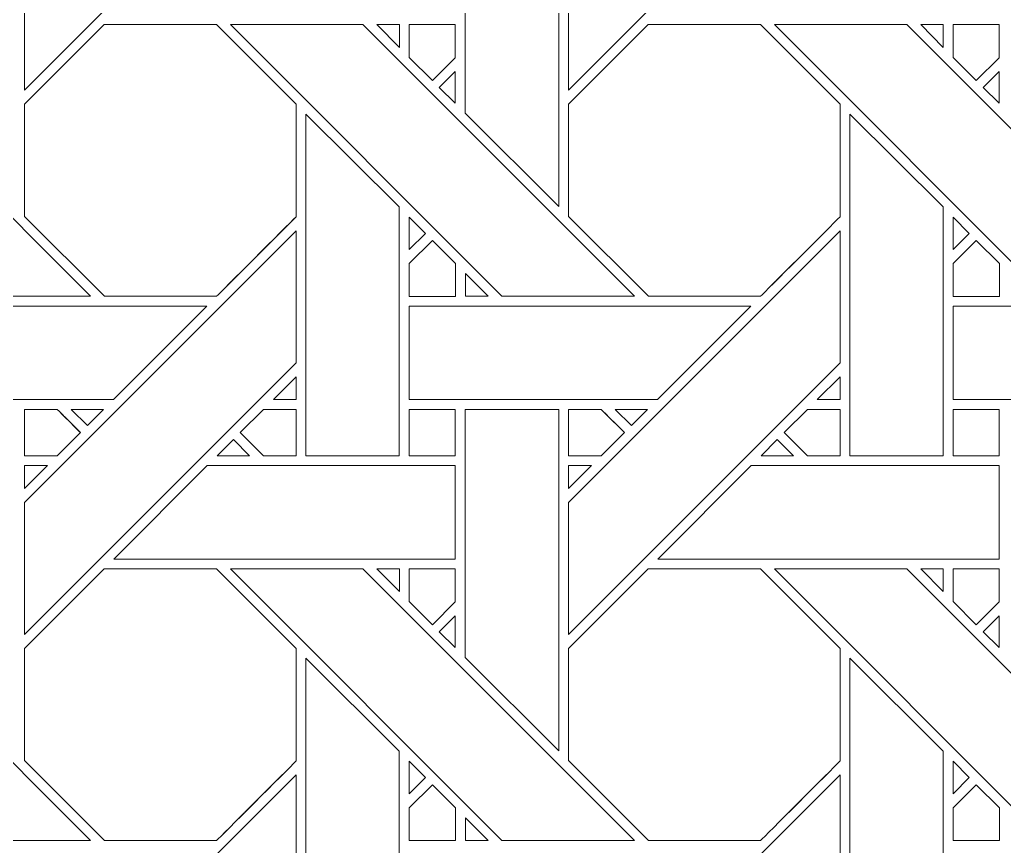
# Model space of a CAD drawing. Header units: inches. Extents: x 6.4 to 18.4, y 3.1 to 15.1.
# Drawn here: x 13.561 to 15.278, y 7.425 to 8.866 of the extents above; entities that cross this region are included whole.
import ezdxf

# ---------------------------------------------------------------- set-up
doc = ezdxf.new("R2010")
doc.units = ezdxf.units.IN
doc.header["$MEASUREMENT"] = 0
doc.layers.add('Design', color=7, linetype='Continuous', lineweight=0)

msp = doc.modelspace()

# ---------------------------------------------------------------- linework, layer by layer
at = {"layer": 'Design'}
for points, knots in [([(12.3829, 15.0948), (9.0691, 15.0948), (6.3829, 12.4085), (6.3829, 9.0948), (6.3829, 5.7811), (9.0691, 3.0948), (12.3829, 3.0948), (15.6966, 3.0948), (18.3829, 5.7811), (18.3829, 9.0948), (18.3829, 12.4085), (15.6966, 15.0948), (12.3829, 15.0948)], [0, 0, 0, 0, 1, 1, 1, 2, 2, 2, 3, 3, 3, 4, 4, 4, 4]), ([(12.3829, 14.3629), (9.4733, 14.3629), (7.1147, 12.0043), (7.1147, 9.0948), (7.1147, 6.1852), (9.4733, 3.8266), (12.3829, 3.8266), (15.2924, 3.8266), (17.651, 6.1852), (17.651, 9.0948), (17.651, 12.0043), (15.2924, 14.3629), (12.3829, 14.3629)], [0, 0, 0, 0, 1, 1, 1, 2, 2, 2, 3, 3, 3, 4, 4, 4, 4]), ([(14.0428, 9.2166), (14.0428, 9.2166), (13.5691, 8.743), (13.5691, 8.743), (13.5691, 8.743), (13.5691, 8.9731), (13.5691, 8.9731), (13.5691, 8.9731), (14.0428, 9.4467), (14.0428, 9.4467), (14.0428, 9.4467), (14.0428, 9.2166), (14.0428, 9.2166)], [0, 0, 0, 0, 1, 1, 1, 2, 2, 2, 3, 3, 3, 4, 4, 4, 4]), ([(14.9915, 9.2166), (14.9915, 9.2166), (14.5179, 8.743), (14.5179, 8.743), (14.5179, 8.743), (14.5179, 8.9731), (14.5179, 8.9731), (14.5179, 8.9731), (14.9915, 9.4467), (14.9915, 9.4467), (14.9915, 9.4467), (14.9915, 9.2166), (14.9915, 9.2166)], [0, 0, 0, 0, 1, 1, 1, 2, 2, 2, 3, 3, 3, 4, 4, 4, 4]), ([(14.5007, 8.5401), (14.5007, 8.5401), (14.3378, 8.703), (14.3378, 8.703), (14.3378, 8.703), (14.3378, 9.1352), (14.3378, 9.1352), (14.3378, 9.1352), (14.5007, 9.1352), (14.5007, 9.1352), (14.5007, 9.1352), (14.5007, 8.5401), (14.5007, 8.5401)], [0, 0, 0, 0, 1, 1, 1, 2, 2, 2, 3, 3, 3, 4, 4, 4, 4]), ([(13.4531, 8.3837), (13.4531, 8.3837), (12.9795, 8.8573), (12.9795, 8.8573), (12.9795, 8.8573), (13.2105, 8.8573), (13.2105, 8.8573), (13.2105, 8.8573), (13.6841, 8.3837), (13.6841, 8.3837), (13.6841, 8.3837), (13.4531, 8.3837), (13.4531, 8.3837)], [0, 0, 0, 0, 1, 1, 1, 2, 2, 2, 3, 3, 3, 4, 4, 4, 4]), ([(13.7078, 8.8573), (13.7078, 8.8573), (13.904, 8.8573), (13.904, 8.8573), (13.904, 8.8573), (14.0428, 8.7186), (14.0428, 8.7186), (14.0428, 8.7186), (14.0428, 8.5224), (14.0428, 8.5224), (14.025, 8.5045), (13.9131, 8.3927), (13.9041, 8.3837), (13.9041, 8.3837), (13.7084, 8.3837), (13.7084, 8.3837), (13.7084, 8.3837), (13.5691, 8.5229), (13.5691, 8.5229), (13.5691, 8.5229), (13.5691, 8.7186), (13.5691, 8.7186), (13.5691, 8.7186), (13.7078, 8.8573), (13.7078, 8.8573)], [0, 0, 0, 0, 1, 1, 1, 2, 2, 2, 3, 3, 3, 4, 4, 4, 5, 5, 5, 6, 6, 6, 7, 7, 7, 8, 8, 8, 8]), ([(14.0428, 8.5224), (14.0243, 8.5038), (13.9125, 8.3922), (13.9041, 8.3837), (13.9041, 8.3837), (13.7084, 8.3837), (13.7084, 8.3837), (13.7084, 8.3837), (13.5691, 8.5229), (13.5691, 8.5229), (13.5691, 8.5229), (13.5691, 8.7186), (13.5691, 8.7186), (13.5691, 8.7186), (13.7078, 8.8573), (13.7078, 8.8573), (13.7078, 8.8573), (13.904, 8.8573), (13.904, 8.8573), (13.904, 8.8573), (14.0428, 8.7186), (14.0428, 8.7186), (14.0428, 8.7186), (14.0428, 8.5224), (14.0428, 8.5224)], [0, 0, 0, 0, 1, 1, 1, 2, 2, 2, 3, 3, 3, 4, 4, 4, 5, 5, 5, 6, 6, 6, 7, 7, 7, 8, 8, 8, 8]), ([(14.4018, 8.3837), (14.4018, 8.3837), (13.9283, 8.8573), (13.9283, 8.8573), (13.9283, 8.8573), (14.1592, 8.8573), (14.1592, 8.8573), (14.1592, 8.8573), (14.6329, 8.3837), (14.6329, 8.3837), (14.6329, 8.3837), (14.4018, 8.3837), (14.4018, 8.3837)], [0, 0, 0, 0, 1, 1, 1, 2, 2, 2, 3, 3, 3, 4, 4, 4, 4]), ([(14.2228, 8.8573), (14.2228, 8.8573), (14.2228, 8.8175), (14.2228, 8.8175), (14.2228, 8.8175), (14.1833, 8.8573), (14.1833, 8.8573), (14.1833, 8.8573), (14.2228, 8.8573), (14.2228, 8.8573)], [0, 0, 0, 0, 1, 1, 1, 2, 2, 2, 3, 3, 3, 3]), ([(14.3203, 8.8573), (14.3203, 8.8573), (14.3203, 8.7997), (14.3203, 8.7997), (14.3203, 8.7997), (14.2803, 8.7598), (14.2803, 8.7598), (14.2803, 8.7598), (14.24, 8.8001), (14.24, 8.8001), (14.24, 8.8001), (14.24, 8.8573), (14.24, 8.8573), (14.24, 8.8573), (14.3203, 8.8573), (14.3203, 8.8573)], [0, 0, 0, 0, 1, 1, 1, 2, 2, 2, 3, 3, 3, 4, 4, 4, 5, 5, 5, 5]), ([(14.2803, 8.7598), (14.2803, 8.7598), (14.24, 8.8001), (14.24, 8.8001), (14.24, 8.8001), (14.24, 8.8573), (14.24, 8.8573), (14.24, 8.8573), (14.3203, 8.8573), (14.3203, 8.8573), (14.3203, 8.8573), (14.3203, 8.7997), (14.3203, 8.7997), (14.3203, 8.7997), (14.2803, 8.7598), (14.2803, 8.7598)], [0, 0, 0, 0, 1, 1, 1, 2, 2, 2, 3, 3, 3, 4, 4, 4, 5, 5, 5, 5]), ([(14.8528, 8.3837), (14.8528, 8.3837), (14.6571, 8.3837), (14.6571, 8.3837), (14.6571, 8.3837), (14.5179, 8.5229), (14.5179, 8.5229), (14.5179, 8.5229), (14.5179, 8.7186), (14.5179, 8.7186), (14.5179, 8.7186), (14.6566, 8.8573), (14.6566, 8.8573), (14.6566, 8.8573), (14.8528, 8.8573), (14.8528, 8.8573), (14.8528, 8.8573), (14.9915, 8.7186), (14.9915, 8.7186), (14.9915, 8.7186), (14.9915, 8.5224), (14.9915, 8.5224), (14.9737, 8.5045), (14.8618, 8.3927), (14.8528, 8.3837)], [0, 0, 0, 0, 1, 1, 1, 2, 2, 2, 3, 3, 3, 4, 4, 4, 5, 5, 5, 6, 6, 6, 7, 7, 7, 8, 8, 8, 8]), ([(14.9915, 8.5224), (14.9735, 8.5042), (14.8616, 8.3925), (14.8528, 8.3837), (14.8528, 8.3837), (14.6571, 8.3837), (14.6571, 8.3837), (14.6571, 8.3837), (14.5179, 8.5229), (14.5179, 8.5229), (14.5179, 8.5229), (14.5179, 8.7186), (14.5179, 8.7186), (14.5179, 8.7186), (14.6566, 8.8573), (14.6566, 8.8573), (14.6566, 8.8573), (14.8528, 8.8573), (14.8528, 8.8573), (14.8528, 8.8573), (14.9915, 8.7186), (14.9915, 8.7186), (14.9915, 8.7186), (14.9915, 8.5224), (14.9915, 8.5224)], [0, 0, 0, 0, 1, 1, 1, 2, 2, 2, 3, 3, 3, 4, 4, 4, 5, 5, 5, 6, 6, 6, 7, 7, 7, 8, 8, 8, 8]), ([(15.3505, 8.3837), (15.3505, 8.3837), (14.877, 8.8573), (14.877, 8.8573), (14.877, 8.8573), (15.1079, 8.8573), (15.1079, 8.8573), (15.1079, 8.8573), (15.5816, 8.3837), (15.5816, 8.3837), (15.5816, 8.3837), (15.3505, 8.3837), (15.3505, 8.3837)], [0, 0, 0, 0, 1, 1, 1, 2, 2, 2, 3, 3, 3, 4, 4, 4, 4]), ([(15.1715, 8.8573), (15.1715, 8.8573), (15.1715, 8.8175), (15.1715, 8.8175), (15.1715, 8.8175), (15.1321, 8.8573), (15.1321, 8.8573), (15.1321, 8.8573), (15.1715, 8.8573), (15.1715, 8.8573)], [0, 0, 0, 0, 1, 1, 1, 2, 2, 2, 3, 3, 3, 3]), ([(15.269, 8.8573), (15.269, 8.8573), (15.269, 8.7997), (15.269, 8.7997), (15.269, 8.7997), (15.2291, 8.7598), (15.2291, 8.7598), (15.2291, 8.7598), (15.1887, 8.8001), (15.1887, 8.8001), (15.1887, 8.8001), (15.1887, 8.8573), (15.1887, 8.8573), (15.1887, 8.8573), (15.269, 8.8573), (15.269, 8.8573)], [0, 0, 0, 0, 1, 1, 1, 2, 2, 2, 3, 3, 3, 4, 4, 4, 5, 5, 5, 5]), ([(15.2291, 8.7598), (15.2291, 8.7598), (15.1887, 8.8001), (15.1887, 8.8001), (15.1887, 8.8001), (15.1887, 8.8573), (15.1887, 8.8573), (15.1887, 8.8573), (15.269, 8.8573), (15.269, 8.8573), (15.269, 8.8573), (15.269, 8.7997), (15.269, 8.7997), (15.269, 8.7997), (15.2291, 8.7598), (15.2291, 8.7598)], [0, 0, 0, 0, 1, 1, 1, 2, 2, 2, 3, 3, 3, 4, 4, 4, 5, 5, 5, 5]), ([(14.3203, 8.7755), (14.3203, 8.7755), (14.3203, 8.7203), (14.3203, 8.7203), (14.3203, 8.7203), (14.2925, 8.7477), (14.2925, 8.7477), (14.2925, 8.7477), (14.3203, 8.7755), (14.3203, 8.7755)], [0, 0, 0, 0, 1, 1, 1, 2, 2, 2, 3, 3, 3, 3]), ([(15.269, 8.7755), (15.269, 8.7755), (15.269, 8.7203), (15.269, 8.7203), (15.269, 8.7203), (15.2412, 8.7477), (15.2412, 8.7477), (15.2412, 8.7477), (15.269, 8.7755), (15.269, 8.7755)], [0, 0, 0, 0, 1, 1, 1, 2, 2, 2, 3, 3, 3, 3]), ([(14.0599, 8.1057), (14.0599, 8.1057), (14.0599, 8.7015), (14.0599, 8.7015), (14.0599, 8.7015), (14.2227, 8.5394), (14.2227, 8.5394), (14.2227, 8.5394), (14.2227, 8.1057), (14.2227, 8.1057), (14.2227, 8.1057), (14.0599, 8.1057), (14.0599, 8.1057)], [0, 0, 0, 0, 1, 1, 1, 2, 2, 2, 3, 3, 3, 4, 4, 4, 4]), ([(15.0087, 8.1057), (15.0087, 8.1057), (15.0087, 8.7015), (15.0087, 8.7015), (15.0087, 8.7015), (15.1714, 8.5394), (15.1714, 8.5394), (15.1714, 8.5394), (15.1714, 8.1057), (15.1714, 8.1057), (15.1714, 8.1057), (15.0087, 8.1057), (15.0087, 8.1057)], [0, 0, 0, 0, 1, 1, 1, 2, 2, 2, 3, 3, 3, 4, 4, 4, 4]), ([(14.24, 8.4651), (14.24, 8.4651), (14.24, 8.5219), (14.24, 8.5219), (14.24, 8.5219), (14.2682, 8.4933), (14.2682, 8.4933), (14.2682, 8.4933), (14.24, 8.4651), (14.24, 8.4651)], [0, 0, 0, 0, 1, 1, 1, 2, 2, 2, 3, 3, 3, 3]), ([(15.1887, 8.4651), (15.1887, 8.4651), (15.1887, 8.5219), (15.1887, 8.5219), (15.1887, 8.5219), (15.2169, 8.4933), (15.2169, 8.4933), (15.2169, 8.4933), (15.1887, 8.4651), (15.1887, 8.4651)], [0, 0, 0, 0, 1, 1, 1, 2, 2, 2, 3, 3, 3, 3]), ([(14.0428, 8.2679), (14.0428, 8.2679), (13.5691, 7.7943), (13.5691, 7.7943), (13.5691, 7.7943), (13.5691, 8.0244), (13.5691, 8.0244), (13.5691, 8.0244), (14.0428, 8.498), (14.0428, 8.498), (14.0428, 8.498), (14.0428, 8.2679), (14.0428, 8.2679)], [0, 0, 0, 0, 1, 1, 1, 2, 2, 2, 3, 3, 3, 4, 4, 4, 4]), ([(14.9915, 8.2679), (14.9915, 8.2679), (14.5179, 7.7943), (14.5179, 7.7943), (14.5179, 7.7943), (14.5179, 8.0244), (14.5179, 8.0244), (14.5179, 8.0244), (14.9915, 8.498), (14.9915, 8.498), (14.9915, 8.498), (14.9915, 8.2679), (14.9915, 8.2679)], [0, 0, 0, 0, 1, 1, 1, 2, 2, 2, 3, 3, 3, 4, 4, 4, 4]), ([(14.24, 8.3834), (14.24, 8.3834), (14.24, 8.4407), (14.24, 8.4407), (14.24, 8.4407), (14.2803, 8.4811), (14.2803, 8.4811), (14.2803, 8.4811), (14.3207, 8.4407), (14.3207, 8.4407), (14.3207, 8.4407), (14.3207, 8.3834), (14.3207, 8.3834), (14.3207, 8.3834), (14.24, 8.3834), (14.24, 8.3834)], [0, 0, 0, 0, 1, 1, 1, 2, 2, 2, 3, 3, 3, 4, 4, 4, 5, 5, 5, 5]), ([(14.2803, 8.4811), (14.2803, 8.4811), (14.3207, 8.4407), (14.3207, 8.4407), (14.3207, 8.4407), (14.3207, 8.3834), (14.3207, 8.3834), (14.3207, 8.3834), (14.24, 8.3834), (14.24, 8.3834), (14.24, 8.3834), (14.24, 8.4407), (14.24, 8.4407), (14.24, 8.4407), (14.2803, 8.4811), (14.2803, 8.4811)], [0, 0, 0, 0, 1, 1, 1, 2, 2, 2, 3, 3, 3, 4, 4, 4, 5, 5, 5, 5]), ([(15.1887, 8.3834), (15.1887, 8.3834), (15.1887, 8.4407), (15.1887, 8.4407), (15.1887, 8.4407), (15.2291, 8.4811), (15.2291, 8.4811), (15.2291, 8.4811), (15.2694, 8.4407), (15.2694, 8.4407), (15.2694, 8.4407), (15.2694, 8.3834), (15.2694, 8.3834), (15.2694, 8.3834), (15.1887, 8.3834), (15.1887, 8.3834)], [0, 0, 0, 0, 1, 1, 1, 2, 2, 2, 3, 3, 3, 4, 4, 4, 5, 5, 5, 5]), ([(15.2291, 8.4811), (15.2291, 8.4811), (15.2694, 8.4407), (15.2694, 8.4407), (15.2694, 8.4407), (15.2694, 8.3834), (15.2694, 8.3834), (15.2694, 8.3834), (15.1887, 8.3834), (15.1887, 8.3834), (15.1887, 8.3834), (15.1887, 8.4407), (15.1887, 8.4407), (15.1887, 8.4407), (15.2291, 8.4811), (15.2291, 8.4811)], [0, 0, 0, 0, 1, 1, 1, 2, 2, 2, 3, 3, 3, 4, 4, 4, 5, 5, 5, 5]), ([(14.3379, 8.3837), (14.3379, 8.3837), (14.3379, 8.4235), (14.3379, 8.4235), (14.3379, 8.4235), (14.3776, 8.3837), (14.3776, 8.3837), (14.3776, 8.3837), (14.3379, 8.3837), (14.3379, 8.3837)], [0, 0, 0, 0, 1, 1, 1, 2, 2, 2, 3, 3, 3, 3]), ([(13.2913, 8.2037), (13.2913, 8.2037), (13.2913, 8.3664), (13.2913, 8.3664), (13.2913, 8.3664), (13.887, 8.3664), (13.887, 8.3664), (13.887, 8.3664), (13.7242, 8.2037), (13.7242, 8.2037), (13.7242, 8.2037), (13.2913, 8.2037), (13.2913, 8.2037)], [0, 0, 0, 0, 1, 1, 1, 2, 2, 2, 3, 3, 3, 4, 4, 4, 4]), ([(14.24, 8.2037), (14.24, 8.2037), (14.24, 8.3664), (14.24, 8.3664), (14.24, 8.3664), (14.8357, 8.3664), (14.8357, 8.3664), (14.8357, 8.3664), (14.673, 8.2037), (14.673, 8.2037), (14.673, 8.2037), (14.24, 8.2037), (14.24, 8.2037)], [0, 0, 0, 0, 1, 1, 1, 2, 2, 2, 3, 3, 3, 4, 4, 4, 4]), ([(15.6217, 8.2037), (15.6217, 8.2037), (15.1887, 8.2037), (15.1887, 8.2037), (15.1887, 8.2037), (15.1887, 8.3664), (15.1887, 8.3664), (15.1887, 8.3664), (15.7844, 8.3664), (15.7844, 8.3664), (15.7844, 8.3664), (15.6217, 8.2037), (15.6217, 8.2037)], [0, 0, 0, 0, 1, 1, 1, 2, 2, 2, 3, 3, 3, 4, 4, 4, 4]), ([(14.003, 8.2038), (14.003, 8.2038), (14.0428, 8.2435), (14.0428, 8.2435), (14.0428, 8.2435), (14.0428, 8.2038), (14.0428, 8.2038), (14.0428, 8.2038), (14.003, 8.2038), (14.003, 8.2038)], [0, 0, 0, 0, 1, 1, 1, 2, 2, 2, 3, 3, 3, 3]), ([(14.9517, 8.2038), (14.9517, 8.2038), (14.9915, 8.2435), (14.9915, 8.2435), (14.9915, 8.2435), (14.9915, 8.2038), (14.9915, 8.2038), (14.9915, 8.2038), (14.9517, 8.2038), (14.9517, 8.2038)], [0, 0, 0, 0, 1, 1, 1, 2, 2, 2, 3, 3, 3, 3]), ([(13.6262, 8.1865), (13.6313, 8.1813), (13.6621, 8.1505), (13.6665, 8.1461), (13.6665, 8.1461), (13.6261, 8.1057), (13.6261, 8.1057), (13.6261, 8.1057), (13.5691, 8.1057), (13.5691, 8.1057), (13.5691, 8.1057), (13.5691, 8.1865), (13.5691, 8.1865), (13.5691, 8.1865), (13.6262, 8.1865), (13.6262, 8.1865)], [0, 0, 0, 0, 1, 1, 1, 2, 2, 2, 3, 3, 3, 4, 4, 4, 5, 5, 5, 5]), ([(13.5691, 8.1057), (13.5691, 8.1057), (13.5691, 8.1865), (13.5691, 8.1865), (13.5691, 8.1865), (13.6262, 8.1865), (13.6262, 8.1865), (13.6316, 8.1811), (13.6665, 8.1461), (13.6665, 8.1461), (13.6665, 8.1461), (13.6261, 8.1057), (13.6261, 8.1057), (13.6261, 8.1057), (13.5691, 8.1057), (13.5691, 8.1057)], [0, 0, 0, 0, 1, 1, 1, 2, 2, 2, 3, 3, 3, 4, 4, 4, 5, 5, 5, 5]), ([(13.6505, 8.1865), (13.6505, 8.1865), (13.707, 8.1865), (13.707, 8.1865), (13.707, 8.1865), (13.6787, 8.1583), (13.6787, 8.1583), (13.6787, 8.1583), (13.6505, 8.1865), (13.6505, 8.1865)], [0, 0, 0, 0, 1, 1, 1, 2, 2, 2, 3, 3, 3, 3]), ([(13.9857, 8.1057), (13.9857, 8.1057), (13.9453, 8.1461), (13.9453, 8.1461), (13.9453, 8.1461), (13.9858, 8.1865), (13.9858, 8.1865), (13.9858, 8.1865), (14.0428, 8.1865), (14.0428, 8.1865), (14.0428, 8.1865), (14.0428, 8.1057), (14.0428, 8.1057), (14.0428, 8.1057), (13.9857, 8.1057), (13.9857, 8.1057)], [0, 0, 0, 0, 1, 1, 1, 2, 2, 2, 3, 3, 3, 4, 4, 4, 5, 5, 5, 5]), ([(14.0428, 8.1057), (14.0428, 8.1057), (13.9857, 8.1057), (13.9857, 8.1057), (13.9857, 8.1057), (13.9453, 8.1461), (13.9453, 8.1461), (13.9453, 8.1461), (13.9858, 8.1865), (13.9858, 8.1865), (13.9858, 8.1865), (14.0428, 8.1865), (14.0428, 8.1865), (14.0428, 8.1865), (14.0428, 8.1057), (14.0428, 8.1057)], [0, 0, 0, 0, 1, 1, 1, 2, 2, 2, 3, 3, 3, 4, 4, 4, 5, 5, 5, 5]), ([(14.3203, 8.1057), (14.3203, 8.1057), (14.24, 8.1057), (14.24, 8.1057), (14.24, 8.1057), (14.24, 8.1865), (14.24, 8.1865), (14.24, 8.1865), (14.3203, 8.1865), (14.3203, 8.1865), (14.3203, 8.1865), (14.3203, 8.1057), (14.3203, 8.1057)], [0, 0, 0, 0, 1, 1, 1, 2, 2, 2, 3, 3, 3, 4, 4, 4, 4]), ([(14.24, 8.1057), (14.24, 8.1057), (14.24, 8.1865), (14.24, 8.1865), (14.24, 8.1865), (14.3203, 8.1865), (14.3203, 8.1865), (14.3203, 8.1865), (14.3203, 8.1057), (14.3203, 8.1057), (14.3203, 8.1057), (14.24, 8.1057), (14.24, 8.1057)], [0, 0, 0, 0, 1, 1, 1, 2, 2, 2, 3, 3, 3, 4, 4, 4, 4]), ([(14.5007, 7.5914), (14.5007, 7.5914), (14.3378, 7.7543), (14.3378, 7.7543), (14.3378, 7.7543), (14.3378, 8.1865), (14.3378, 8.1865), (14.3378, 8.1865), (14.5007, 8.1865), (14.5007, 8.1865), (14.5007, 8.1865), (14.5007, 7.5914), (14.5007, 7.5914)], [0, 0, 0, 0, 1, 1, 1, 2, 2, 2, 3, 3, 3, 4, 4, 4, 4]), ([(14.5179, 8.1057), (14.5179, 8.1057), (14.5179, 8.1865), (14.5179, 8.1865), (14.5179, 8.1865), (14.5749, 8.1865), (14.5749, 8.1865), (14.5801, 8.1813), (14.6108, 8.1505), (14.6153, 8.1461), (14.6153, 8.1461), (14.5748, 8.1057), (14.5748, 8.1057), (14.5748, 8.1057), (14.5179, 8.1057), (14.5179, 8.1057)], [0, 0, 0, 0, 1, 1, 1, 2, 2, 2, 3, 3, 3, 4, 4, 4, 5, 5, 5, 5]), ([(14.5179, 8.1057), (14.5179, 8.1057), (14.5179, 8.1865), (14.5179, 8.1865), (14.5179, 8.1865), (14.5749, 8.1865), (14.5749, 8.1865), (14.5749, 8.1865), (14.6153, 8.1461), (14.6153, 8.1461), (14.6153, 8.1461), (14.5748, 8.1057), (14.5748, 8.1057), (14.5748, 8.1057), (14.5179, 8.1057), (14.5179, 8.1057)], [0, 0, 0, 0, 1, 1, 1, 2, 2, 2, 3, 3, 3, 4, 4, 4, 5, 5, 5, 5]), ([(14.5993, 8.1865), (14.5993, 8.1865), (14.6557, 8.1865), (14.6557, 8.1865), (14.6557, 8.1865), (14.6275, 8.1583), (14.6275, 8.1583), (14.6275, 8.1583), (14.5993, 8.1865), (14.5993, 8.1865)], [0, 0, 0, 0, 1, 1, 1, 2, 2, 2, 3, 3, 3, 3]), ([(14.9344, 8.1057), (14.9344, 8.1057), (14.8941, 8.1461), (14.8941, 8.1461), (14.8941, 8.1461), (14.9345, 8.1865), (14.9345, 8.1865), (14.9345, 8.1865), (14.9915, 8.1865), (14.9915, 8.1865), (14.9915, 8.1865), (14.9915, 8.1057), (14.9915, 8.1057), (14.9915, 8.1057), (14.9344, 8.1057), (14.9344, 8.1057)], [0, 0, 0, 0, 1, 1, 1, 2, 2, 2, 3, 3, 3, 4, 4, 4, 5, 5, 5, 5]), ([(14.9915, 8.1057), (14.9915, 8.1057), (14.9344, 8.1057), (14.9344, 8.1057), (14.9344, 8.1057), (14.8941, 8.1461), (14.8941, 8.1461), (14.8941, 8.1461), (14.9345, 8.1865), (14.9345, 8.1865), (14.9345, 8.1865), (14.9915, 8.1865), (14.9915, 8.1865), (14.9915, 8.1865), (14.9915, 8.1057), (14.9915, 8.1057)], [0, 0, 0, 0, 1, 1, 1, 2, 2, 2, 3, 3, 3, 4, 4, 4, 5, 5, 5, 5]), ([(15.269, 8.1057), (15.269, 8.1057), (15.1887, 8.1057), (15.1887, 8.1057), (15.1887, 8.1057), (15.1887, 8.1865), (15.1887, 8.1865), (15.1887, 8.1865), (15.269, 8.1865), (15.269, 8.1865), (15.269, 8.1865), (15.269, 8.1057), (15.269, 8.1057)], [0, 0, 0, 0, 1, 1, 1, 2, 2, 2, 3, 3, 3, 4, 4, 4, 4]), ([(15.1887, 8.1057), (15.1887, 8.1057), (15.1887, 8.1865), (15.1887, 8.1865), (15.1887, 8.1865), (15.269, 8.1865), (15.269, 8.1865), (15.269, 8.1865), (15.269, 8.1057), (15.269, 8.1057), (15.269, 8.1057), (15.1887, 8.1057), (15.1887, 8.1057)], [0, 0, 0, 0, 1, 1, 1, 2, 2, 2, 3, 3, 3, 4, 4, 4, 4]), ([(13.905, 8.1057), (13.905, 8.1057), (13.9332, 8.1339), (13.9332, 8.1339), (13.9332, 8.1339), (13.9615, 8.1057), (13.9615, 8.1057), (13.9615, 8.1057), (13.905, 8.1057), (13.905, 8.1057)], [0, 0, 0, 0, 1, 1, 1, 2, 2, 2, 3, 3, 3, 3]), ([(14.8537, 8.1057), (14.8537, 8.1057), (14.8819, 8.1339), (14.8819, 8.1339), (14.8819, 8.1339), (14.9102, 8.1057), (14.9102, 8.1057), (14.9102, 8.1057), (14.8537, 8.1057), (14.8537, 8.1057)], [0, 0, 0, 0, 1, 1, 1, 2, 2, 2, 3, 3, 3, 3]), ([(13.609, 8.0885), (13.609, 8.0885), (13.5691, 8.0487), (13.5691, 8.0487), (13.5691, 8.0487), (13.5691, 8.0885), (13.5691, 8.0885), (13.5691, 8.0885), (13.609, 8.0885), (13.609, 8.0885)], [0, 0, 0, 0, 1, 1, 1, 2, 2, 2, 3, 3, 3, 3]), ([(14.3203, 8.0885), (14.3203, 8.0885), (14.3203, 7.9257), (14.3203, 7.9257), (14.3203, 7.9257), (13.725, 7.9257), (13.725, 7.9257), (13.725, 7.9257), (13.8878, 8.0885), (13.8878, 8.0885), (13.8878, 8.0885), (14.3203, 8.0885), (14.3203, 8.0885)], [0, 0, 0, 0, 1, 1, 1, 2, 2, 2, 3, 3, 3, 4, 4, 4, 4]), ([(14.5577, 8.0885), (14.5577, 8.0885), (14.5179, 8.0487), (14.5179, 8.0487), (14.5179, 8.0487), (14.5179, 8.0885), (14.5179, 8.0885), (14.5179, 8.0885), (14.5577, 8.0885), (14.5577, 8.0885)], [0, 0, 0, 0, 1, 1, 1, 2, 2, 2, 3, 3, 3, 3]), ([(15.269, 8.0885), (15.269, 8.0885), (15.269, 7.9257), (15.269, 7.9257), (15.269, 7.9257), (14.6737, 7.9257), (14.6737, 7.9257), (14.6737, 7.9257), (14.8365, 8.0885), (14.8365, 8.0885), (14.8365, 8.0885), (15.269, 8.0885), (15.269, 8.0885)], [0, 0, 0, 0, 1, 1, 1, 2, 2, 2, 3, 3, 3, 4, 4, 4, 4]), ([(12.9795, 7.9086), (12.9795, 7.9086), (13.2105, 7.9086), (13.2105, 7.9086), (13.2105, 7.9086), (13.6841, 7.435), (13.6841, 7.435), (13.6841, 7.435), (13.4531, 7.435), (13.4531, 7.435), (13.4531, 7.435), (12.9795, 7.9086), (12.9795, 7.9086)], [0, 0, 0, 0, 1, 1, 1, 2, 2, 2, 3, 3, 3, 4, 4, 4, 4]), ([(13.7078, 7.9086), (13.7078, 7.9086), (13.904, 7.9086), (13.904, 7.9086), (13.904, 7.9086), (14.0428, 7.7699), (14.0428, 7.7699), (14.0428, 7.7699), (14.0428, 7.5737), (14.0428, 7.5737), (14.025, 7.5557), (13.9131, 7.444), (13.9041, 7.435), (13.9041, 7.435), (13.7084, 7.435), (13.7084, 7.435), (13.7084, 7.435), (13.5691, 7.5742), (13.5691, 7.5742), (13.5691, 7.5742), (13.5691, 7.7699), (13.5691, 7.7699), (13.5691, 7.7699), (13.7078, 7.9086), (13.7078, 7.9086)], [0, 0, 0, 0, 1, 1, 1, 2, 2, 2, 3, 3, 3, 4, 4, 4, 5, 5, 5, 6, 6, 6, 7, 7, 7, 8, 8, 8, 8]), ([(13.5691, 7.5742), (13.5691, 7.5742), (13.5691, 7.7699), (13.5691, 7.7699), (13.5691, 7.7699), (13.7078, 7.9086), (13.7078, 7.9086), (13.7078, 7.9086), (13.904, 7.9086), (13.904, 7.9086), (13.904, 7.9086), (14.0428, 7.7699), (14.0428, 7.7699), (14.0428, 7.7699), (14.0428, 7.5737), (14.0428, 7.5737), (14.0248, 7.5555), (13.9129, 7.4438), (13.9041, 7.435), (13.9041, 7.435), (13.7084, 7.435), (13.7084, 7.435), (13.7084, 7.435), (13.5691, 7.5742), (13.5691, 7.5742)], [0, 0, 0, 0, 1, 1, 1, 2, 2, 2, 3, 3, 3, 4, 4, 4, 5, 5, 5, 6, 6, 6, 7, 7, 7, 8, 8, 8, 8]), ([(14.4018, 7.435), (14.4018, 7.435), (13.9283, 7.9086), (13.9283, 7.9086), (13.9283, 7.9086), (14.1592, 7.9086), (14.1592, 7.9086), (14.1592, 7.9086), (14.6329, 7.435), (14.6329, 7.435), (14.6329, 7.435), (14.4018, 7.435), (14.4018, 7.435)], [0, 0, 0, 0, 1, 1, 1, 2, 2, 2, 3, 3, 3, 4, 4, 4, 4]), ([(14.2228, 7.9086), (14.2228, 7.9086), (14.2228, 7.8688), (14.2228, 7.8688), (14.2228, 7.8688), (14.1833, 7.9086), (14.1833, 7.9086), (14.1833, 7.9086), (14.2228, 7.9086), (14.2228, 7.9086)], [0, 0, 0, 0, 1, 1, 1, 2, 2, 2, 3, 3, 3, 3]), ([(14.3203, 7.9086), (14.3203, 7.9086), (14.3203, 7.851), (14.3203, 7.851), (14.3203, 7.851), (14.2803, 7.8111), (14.2803, 7.8111), (14.2803, 7.8111), (14.24, 7.8514), (14.24, 7.8514), (14.24, 7.8514), (14.24, 7.9086), (14.24, 7.9086), (14.24, 7.9086), (14.3203, 7.9086), (14.3203, 7.9086)], [0, 0, 0, 0, 1, 1, 1, 2, 2, 2, 3, 3, 3, 4, 4, 4, 5, 5, 5, 5]), ([(14.2803, 7.8111), (14.2803, 7.8111), (14.24, 7.8514), (14.24, 7.8514), (14.24, 7.8514), (14.24, 7.9086), (14.24, 7.9086), (14.24, 7.9086), (14.3203, 7.9086), (14.3203, 7.9086), (14.3203, 7.9086), (14.3203, 7.851), (14.3203, 7.851), (14.3203, 7.851), (14.2803, 7.8111), (14.2803, 7.8111)], [0, 0, 0, 0, 1, 1, 1, 2, 2, 2, 3, 3, 3, 4, 4, 4, 5, 5, 5, 5]), ([(14.8528, 7.435), (14.8528, 7.435), (14.6571, 7.435), (14.6571, 7.435), (14.6571, 7.435), (14.5179, 7.5742), (14.5179, 7.5742), (14.5179, 7.5742), (14.5179, 7.7699), (14.5179, 7.7699), (14.5179, 7.7699), (14.6566, 7.9086), (14.6566, 7.9086), (14.6566, 7.9086), (14.8528, 7.9086), (14.8528, 7.9086), (14.8528, 7.9086), (14.9915, 7.7699), (14.9915, 7.7699), (14.9915, 7.7699), (14.9915, 7.5737), (14.9915, 7.5737), (14.9737, 7.5557), (14.8618, 7.444), (14.8528, 7.435)], [0, 0, 0, 0, 1, 1, 1, 2, 2, 2, 3, 3, 3, 4, 4, 4, 5, 5, 5, 6, 6, 6, 7, 7, 7, 8, 8, 8, 8]), ([(14.9915, 7.5737), (14.9736, 7.5556), (14.8617, 7.4439), (14.8528, 7.435), (14.8528, 7.435), (14.6571, 7.435), (14.6571, 7.435), (14.6571, 7.435), (14.5179, 7.5742), (14.5179, 7.5742), (14.5179, 7.5742), (14.5179, 7.7699), (14.5179, 7.7699), (14.5179, 7.7699), (14.6566, 7.9086), (14.6566, 7.9086), (14.6566, 7.9086), (14.8528, 7.9086), (14.8528, 7.9086), (14.8528, 7.9086), (14.9915, 7.7699), (14.9915, 7.7699), (14.9915, 7.7699), (14.9915, 7.5737), (14.9915, 7.5737)], [0, 0, 0, 0, 1, 1, 1, 2, 2, 2, 3, 3, 3, 4, 4, 4, 5, 5, 5, 6, 6, 6, 7, 7, 7, 8, 8, 8, 8]), ([(15.3505, 7.435), (15.3505, 7.435), (14.877, 7.9086), (14.877, 7.9086), (14.877, 7.9086), (15.1079, 7.9086), (15.1079, 7.9086), (15.1079, 7.9086), (15.5816, 7.435), (15.5816, 7.435), (15.5816, 7.435), (15.3505, 7.435), (15.3505, 7.435)], [0, 0, 0, 0, 1, 1, 1, 2, 2, 2, 3, 3, 3, 4, 4, 4, 4]), ([(15.1715, 7.9086), (15.1715, 7.9086), (15.1715, 7.8688), (15.1715, 7.8688), (15.1715, 7.8688), (15.1321, 7.9086), (15.1321, 7.9086), (15.1321, 7.9086), (15.1715, 7.9086), (15.1715, 7.9086)], [0, 0, 0, 0, 1, 1, 1, 2, 2, 2, 3, 3, 3, 3]), ([(15.269, 7.9086), (15.269, 7.9086), (15.269, 7.851), (15.269, 7.851), (15.269, 7.851), (15.2291, 7.8111), (15.2291, 7.8111), (15.2291, 7.8111), (15.1887, 7.8514), (15.1887, 7.8514), (15.1887, 7.8514), (15.1887, 7.9086), (15.1887, 7.9086), (15.1887, 7.9086), (15.269, 7.9086), (15.269, 7.9086)], [0, 0, 0, 0, 1, 1, 1, 2, 2, 2, 3, 3, 3, 4, 4, 4, 5, 5, 5, 5]), ([(15.2291, 7.8111), (15.2291, 7.8111), (15.1887, 7.8514), (15.1887, 7.8514), (15.1887, 7.8514), (15.1887, 7.9086), (15.1887, 7.9086), (15.1887, 7.9086), (15.269, 7.9086), (15.269, 7.9086), (15.269, 7.9086), (15.269, 7.851), (15.269, 7.851), (15.269, 7.851), (15.2291, 7.8111), (15.2291, 7.8111)], [0, 0, 0, 0, 1, 1, 1, 2, 2, 2, 3, 3, 3, 4, 4, 4, 5, 5, 5, 5]), ([(14.3203, 7.8268), (14.3203, 7.8268), (14.3203, 7.7716), (14.3203, 7.7716), (14.3203, 7.7716), (14.2925, 7.799), (14.2925, 7.799), (14.2925, 7.799), (14.3203, 7.8268), (14.3203, 7.8268)], [0, 0, 0, 0, 1, 1, 1, 2, 2, 2, 3, 3, 3, 3]), ([(15.269, 7.8268), (15.269, 7.8268), (15.269, 7.7716), (15.269, 7.7716), (15.269, 7.7716), (15.2412, 7.799), (15.2412, 7.799), (15.2412, 7.799), (15.269, 7.8268), (15.269, 7.8268)], [0, 0, 0, 0, 1, 1, 1, 2, 2, 2, 3, 3, 3, 3]), ([(14.0599, 7.157), (14.0599, 7.157), (14.0599, 7.7528), (14.0599, 7.7528), (14.0599, 7.7528), (14.2227, 7.5906), (14.2227, 7.5906), (14.2227, 7.5906), (14.2227, 7.157), (14.2227, 7.157), (14.2227, 7.157), (14.0599, 7.157), (14.0599, 7.157)], [0, 0, 0, 0, 1, 1, 1, 2, 2, 2, 3, 3, 3, 4, 4, 4, 4]), ([(15.0087, 7.157), (15.0087, 7.157), (15.0087, 7.7528), (15.0087, 7.7528), (15.0087, 7.7528), (15.1714, 7.5906), (15.1714, 7.5906), (15.1714, 7.5906), (15.1714, 7.157), (15.1714, 7.157), (15.1714, 7.157), (15.0087, 7.157), (15.0087, 7.157)], [0, 0, 0, 0, 1, 1, 1, 2, 2, 2, 3, 3, 3, 4, 4, 4, 4]), ([(14.24, 7.5164), (14.24, 7.5164), (14.24, 7.5732), (14.24, 7.5732), (14.24, 7.5732), (14.2682, 7.5446), (14.2682, 7.5446), (14.2682, 7.5446), (14.24, 7.5164), (14.24, 7.5164)], [0, 0, 0, 0, 1, 1, 1, 2, 2, 2, 3, 3, 3, 3]), ([(15.1887, 7.5164), (15.1887, 7.5164), (15.1887, 7.5732), (15.1887, 7.5732), (15.1887, 7.5732), (15.2169, 7.5446), (15.2169, 7.5446), (15.2169, 7.5446), (15.1887, 7.5164), (15.1887, 7.5164)], [0, 0, 0, 0, 1, 1, 1, 2, 2, 2, 3, 3, 3, 3]), ([(13.5691, 7.0756), (13.5691, 7.0756), (14.0428, 7.5492), (14.0428, 7.5492), (14.0428, 7.5492), (14.0428, 7.3192), (14.0428, 7.3192), (14.0428, 7.3192), (13.5691, 6.8455), (13.5691, 6.8455), (13.5691, 6.8455), (13.5691, 7.0756), (13.5691, 7.0756)], [0, 0, 0, 0, 1, 1, 1, 2, 2, 2, 3, 3, 3, 4, 4, 4, 4]), ([(14.9915, 7.3192), (14.9915, 7.3192), (14.5179, 6.8455), (14.5179, 6.8455), (14.5179, 6.8455), (14.5179, 7.0756), (14.5179, 7.0756), (14.5179, 7.0756), (14.9915, 7.5492), (14.9915, 7.5492), (14.9915, 7.5492), (14.9915, 7.3192), (14.9915, 7.3192)], [0, 0, 0, 0, 1, 1, 1, 2, 2, 2, 3, 3, 3, 4, 4, 4, 4]), ([(14.24, 7.4347), (14.24, 7.4347), (14.24, 7.492), (14.24, 7.492), (14.24, 7.492), (14.2803, 7.5323), (14.2803, 7.5323), (14.2803, 7.5323), (14.3207, 7.492), (14.3207, 7.492), (14.3207, 7.492), (14.3207, 7.4347), (14.3207, 7.4347), (14.3207, 7.4347), (14.24, 7.4347), (14.24, 7.4347)], [0, 0, 0, 0, 1, 1, 1, 2, 2, 2, 3, 3, 3, 4, 4, 4, 5, 5, 5, 5]), ([(14.2803, 7.5323), (14.2803, 7.5323), (14.3207, 7.492), (14.3207, 7.492), (14.3207, 7.492), (14.3207, 7.4347), (14.3207, 7.4347), (14.3207, 7.4347), (14.24, 7.4347), (14.24, 7.4347), (14.24, 7.4347), (14.24, 7.492), (14.24, 7.492), (14.24, 7.492), (14.2803, 7.5323), (14.2803, 7.5323)], [0, 0, 0, 0, 1, 1, 1, 2, 2, 2, 3, 3, 3, 4, 4, 4, 5, 5, 5, 5]), ([(15.1887, 7.4347), (15.1887, 7.4347), (15.1887, 7.492), (15.1887, 7.492), (15.1887, 7.492), (15.2291, 7.5323), (15.2291, 7.5323), (15.2291, 7.5323), (15.2694, 7.492), (15.2694, 7.492), (15.2694, 7.492), (15.2694, 7.4347), (15.2694, 7.4347), (15.2694, 7.4347), (15.1887, 7.4347), (15.1887, 7.4347)], [0, 0, 0, 0, 1, 1, 1, 2, 2, 2, 3, 3, 3, 4, 4, 4, 5, 5, 5, 5]), ([(15.2291, 7.5323), (15.2291, 7.5323), (15.2694, 7.492), (15.2694, 7.492), (15.2694, 7.492), (15.2694, 7.4347), (15.2694, 7.4347), (15.2694, 7.4347), (15.1887, 7.4347), (15.1887, 7.4347), (15.1887, 7.4347), (15.1887, 7.492), (15.1887, 7.492), (15.1887, 7.492), (15.2291, 7.5323), (15.2291, 7.5323)], [0, 0, 0, 0, 1, 1, 1, 2, 2, 2, 3, 3, 3, 4, 4, 4, 5, 5, 5, 5]), ([(14.3379, 7.4349), (14.3379, 7.4349), (14.3379, 7.4747), (14.3379, 7.4747), (14.3379, 7.4747), (14.3776, 7.4349), (14.3776, 7.4349), (14.3776, 7.4349), (14.3379, 7.4349), (14.3379, 7.4349)], [0, 0, 0, 0, 1, 1, 1, 2, 2, 2, 3, 3, 3, 3])]:
    msp.add_open_spline(points, degree=3, knots=knots, dxfattribs=at)

doc.saveas('drawing.dxf')
